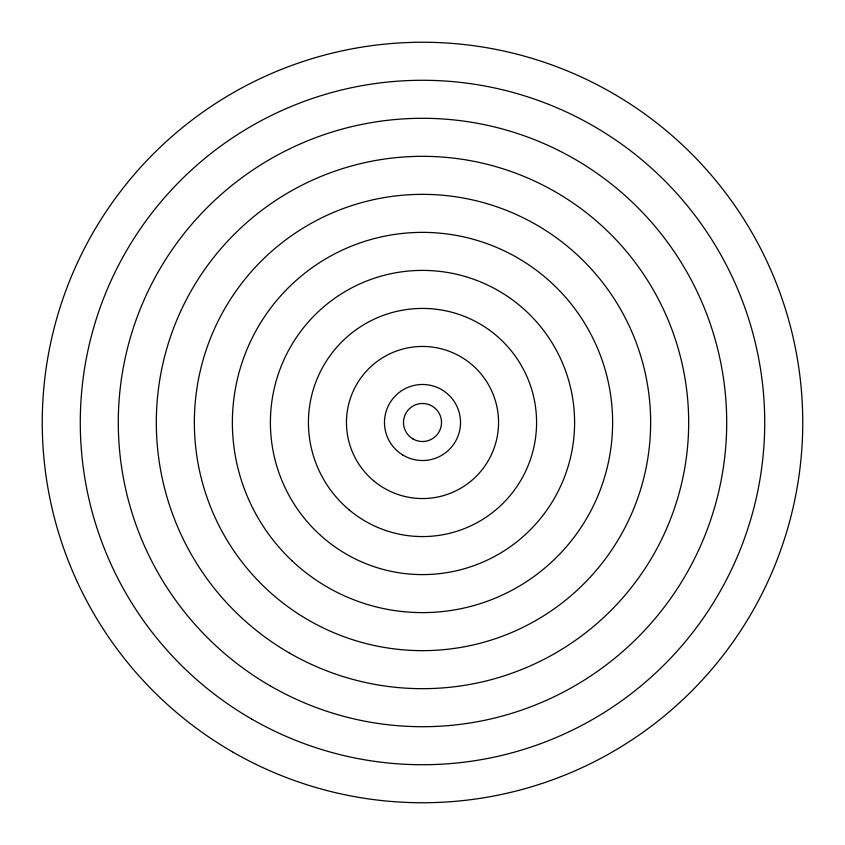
<?xml version="1.0" encoding="UTF-8"?>
<svg xmlns="http://www.w3.org/2000/svg" width="845" height="845" viewBox="0 0 845 845"><rect width="100%" height="100%" fill="white"/><g stroke="black" fill="none" stroke-linecap="round" stroke-linejoin="round"><path stroke-width="1.27" d="M412.994 438.967A19.012 19.012 0 0 0 441.512 422.5A19.012 19.012 0 0 0 412.994 406.033A19.012 19.012 0 0 0 412.994 438.967M232.375 751.807A380.25 380.25 0 0 0 802.75 422.5A380.25 380.25 0 0 0 232.375 93.193A380.25 380.25 0 0 0 232.375 751.807M374.293 481.312A76.05 76.05 0 0 0 497.547 434.848A76.05 76.05 0 0 0 395.671 351.34A76.05 76.05 0 0 0 374.293 481.312M402.801 455.022A38.025 38.025 0 0 0 460.514 423.303A38.025 38.025 0 0 0 404.185 389.175A38.025 38.025 0 0 0 402.801 455.022M349.165 509.873A114.075 114.075 0 0 0 534.843 442.326A114.075 114.075 0 0 0 383.503 315.301A114.075 114.075 0 0 0 349.165 509.873M299.331 614.547A228.15 228.15 0 0 0 650.396 433.147A228.15 228.15 0 0 0 317.773 219.806A228.15 228.15 0 0 0 299.331 614.547M292.212 560.964A190.125 190.125 0 0 0 607.555 466.091A190.125 190.125 0 0 0 367.723 240.434A190.125 190.125 0 0 0 292.212 560.964M320.487 535.318A152.1 152.1 0 0 0 571.209 454.441A152.1 152.1 0 0 0 375.814 277.741A152.1 152.1 0 0 0 320.487 535.318M289.412 653.016A266.175 266.175 0 0 0 688.675 422.5A266.175 266.175 0 0 0 289.412 191.984A266.175 266.175 0 0 0 289.412 653.016M270.4 685.95A304.2 304.2 0 0 0 726.7 422.5A304.2 304.2 0 0 0 270.4 159.05A304.2 304.2 0 0 0 270.4 685.95M251.387 718.873A342.225 342.225 0 0 0 764.725 422.5A342.225 342.225 0 0 0 251.387 126.127A342.225 342.225 0 0 0 251.387 718.873"/></g></svg>
